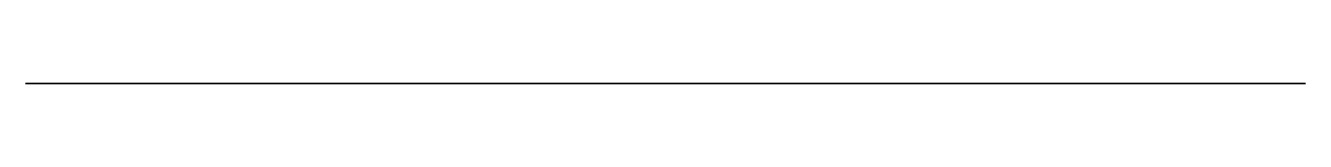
# Model space of a CAD drawing. Header units: millimetres. Extents: x 13.8 to 71.7, y 0 to 0.
import ezdxf

# ---------------------------------------------------------------- set-up
doc = ezdxf.new("R2010")
doc.units = ezdxf.units.MM
doc.layers.get('0').update_dxf_attribs({"color": 173, "true_color": 0x5858e1})

msp = doc.modelspace()

# ---------------------------------------------------------------- linework, layer by layer
at = {"color": 141, "true_color": 0x9ad7e5, "extrusion": (0, -1, -1.19209e-07)}
msp.add_lwpolyline([(30.963, -161.924), (31.259, -162.413), (31.588, -162.88), (31.949, -163.323), (32.34, -163.74), (32.563, -163.954), (32.794, -164.158), (33.032, -164.354), (33.277, -164.541), (33.528, -164.718), (33.787, -164.886), (34.051, -165.044), (34.322, -165.192), (34.676, -165.367), (35.038, -165.524), (35.407, -165.664), (35.782, -165.785), (35.87, -165.814), (35.957, -165.846), (36.041, -165.883), (36.124, -165.923), (36.204, -165.967), (36.281, -166.014), (36.356, -166.065), (36.428, -166.12), (36.497, -166.177), (36.562, -166.238), (36.624, -166.302), (36.683, -166.37), (36.737, -166.44), (36.788, -166.513), (36.835, -166.589), (36.877, -166.668), (36.887, -166.686), (36.897, -166.703), (36.909, -166.719), (36.922, -166.735), (36.935, -166.749), (36.949, -166.763), (36.964, -166.775), (36.98, -166.786), (36.997, -166.797), (37.005, -166.801), (37.014, -166.806), (37.022, -166.81), (37.031, -166.813), (37.04, -166.817), (37.05, -166.82), (37.059, -166.823), (37.068, -166.825), (37.078, -166.827), (37.087, -166.829), (37.097, -166.83), (37.106, -166.831), (37.116, -166.832), (37.126, -166.832), (40.177, -166.842), (40.187, -166.842), (40.196, -166.841), (40.206, -166.84), (40.215, -166.839), (40.225, -166.837), (40.234, -166.835), (40.243, -166.832), (40.252, -166.829), (40.26, -166.826), (40.269, -166.822), (40.277, -166.818), (40.285, -166.814), (40.293, -166.809), (40.301, -166.804), (40.308, -166.798), (40.316, -166.793), (40.323, -166.787), (40.33, -166.78), (40.336, -166.774), (40.343, -166.767), (40.349, -166.76), (40.354, -166.752), (40.36, -166.745), (40.365, -166.737), (40.37, -166.729), (40.374, -166.72), (40.379, -166.712), (40.382, -166.703), (40.386, -166.694), (40.389, -166.685), (40.392, -166.675), (40.394, -166.666), (40.456, -166.423), (40.527, -166.184), (40.607, -165.948), (40.698, -165.716), (40.797, -165.489), (40.906, -165.266), (41.024, -165.047), (41.15, -164.834), (41.286, -164.627), (41.429, -164.425), (41.581, -164.228), (41.742, -164.038), (41.91, -163.855), (42.086, -163.678), (42.27, -163.508), (42.461, -163.345), (42.611, -163.23), (42.766, -163.123), (42.925, -163.024), (43.089, -162.933), (43.258, -162.849), (43.43, -162.772), (43.605, -162.701), (43.783, -162.637), (44.147, -162.525), (44.518, -162.434), (44.893, -162.36), (45.268, -162.3), (45.644, -162.257), (46.021, -162.234), (46.398, -162.232), (46.774, -162.25), (47.148, -162.288), (47.521, -162.346), (47.89, -162.424), (48.255, -162.522), (48.615, -162.64), (48.966, -162.777), (49.31, -162.932), (49.644, -163.105), (49.969, -163.296), (50.283, -163.504), (50.586, -163.729), (50.877, -163.971), (54.902, -167.118), (55.496, -167.552), (56.106, -167.96), (56.735, -168.339), (57.382, -168.685), (57.948, -168.955), (58.524, -169.203), (59.145, -169.442), (59.776, -169.655), (60.414, -169.843), (61.06, -170.005), (61.075, -170.008), (61.09, -170.01), (61.105, -170.012), (61.119, -170.012), (61.134, -170.012), (61.149, -170.012), (61.164, -170.01), (61.178, -170.008), (61.193, -170.006), (61.207, -170.002), (61.221, -169.998), (61.235, -169.994), (61.249, -169.988), (61.263, -169.983), (61.276, -169.976), (61.289, -169.969), (61.302, -169.961), (61.314, -169.953), (61.327, -169.944), (61.338, -169.935), (61.35, -169.925), (61.361, -169.915), (61.372, -169.904), (61.382, -169.893), (61.392, -169.881), (61.402, -169.869), (61.411, -169.856), (61.419, -169.843), (61.428, -169.829), (61.435, -169.815), (61.442, -169.801), (61.449, -169.786), (61.512, -169.643), (61.583, -169.505), (61.661, -169.37), (61.746, -169.241), (61.837, -169.117), (61.935, -168.997), (62.039, -168.883), (62.149, -168.775), (62.264, -168.673), (62.385, -168.577), (62.511, -168.487), (62.642, -168.404), (62.777, -168.328), (62.917, -168.259), (63.062, -168.197), (63.21, -168.143), (63.379, -168.092), (63.55, -168.051), (63.722, -168.021), (63.895, -168.002), (64.068, -167.993), (64.24, -167.994), (64.413, -168.006), (64.584, -168.028), (64.753, -168.059), (64.92, -168.101), (65.085, -168.153), (65.247, -168.215), (65.405, -168.286), (65.56, -168.367), (65.71, -168.458), (65.855, -168.559), (65.98, -168.656), (66.098, -168.759), (66.211, -168.868), (66.316, -168.982), (66.415, -169.101), (66.508, -169.225), (66.593, -169.354), (66.671, -169.487), (66.743, -169.623), (66.806, -169.764), (66.863, -169.907), (66.911, -170.054), (66.952, -170.203), (66.985, -170.354), (67.01, -170.508), (67.027, -170.663), (67.029, -170.678), (67.031, -170.692), (67.034, -170.706), (67.037, -170.719), (67.042, -170.733), (67.047, -170.746), (67.052, -170.758), (67.058, -170.77), (67.065, -170.782), (67.072, -170.793), (67.08, -170.804), (67.088, -170.815), (67.097, -170.825), (67.106, -170.835), (67.116, -170.844), (67.126, -170.852), (67.136, -170.861), (67.147, -170.868), (67.158, -170.875), (67.17, -170.882), (67.182, -170.887), (67.194, -170.893), (67.206, -170.897), (67.219, -170.901), (67.232, -170.905), (67.245, -170.907), (67.258, -170.909), (67.272, -170.91), (67.285, -170.911), (67.299, -170.911), (67.313, -170.91), (67.327, -170.908), (67.488, -170.887), (67.651, -170.871), (67.814, -170.862), (67.977, -170.859), (68.14, -170.862), (68.303, -170.871), (68.466, -170.886), (68.628, -170.908), (68.826, -170.943), (69.021, -170.986), (69.214, -171.039), (69.404, -171.101), (69.592, -171.171), (69.776, -171.25), (69.956, -171.337), (70.132, -171.433), (70.304, -171.537), (70.47, -171.648), (70.631, -171.767), (70.786, -171.894), (70.935, -172.027), (71.078, -172.167), (71.214, -172.314), (71.344, -172.467), (71.722, -172.467), (71.722, -177.647), (13.799, -177.647), (13.799, -161.767), (30.698, -161.767), (30.718, -161.767), (30.739, -161.77), (30.759, -161.773), (30.778, -161.778), (30.797, -161.784), (30.816, -161.791), (30.834, -161.8), (30.851, -161.809), (30.868, -161.82), (30.884, -161.832), (30.9, -161.845), (30.914, -161.859), (30.928, -161.874), (30.94, -161.89), (30.952, -161.907)], close=True, dxfattribs=at)

doc.saveas('drawing.dxf')
